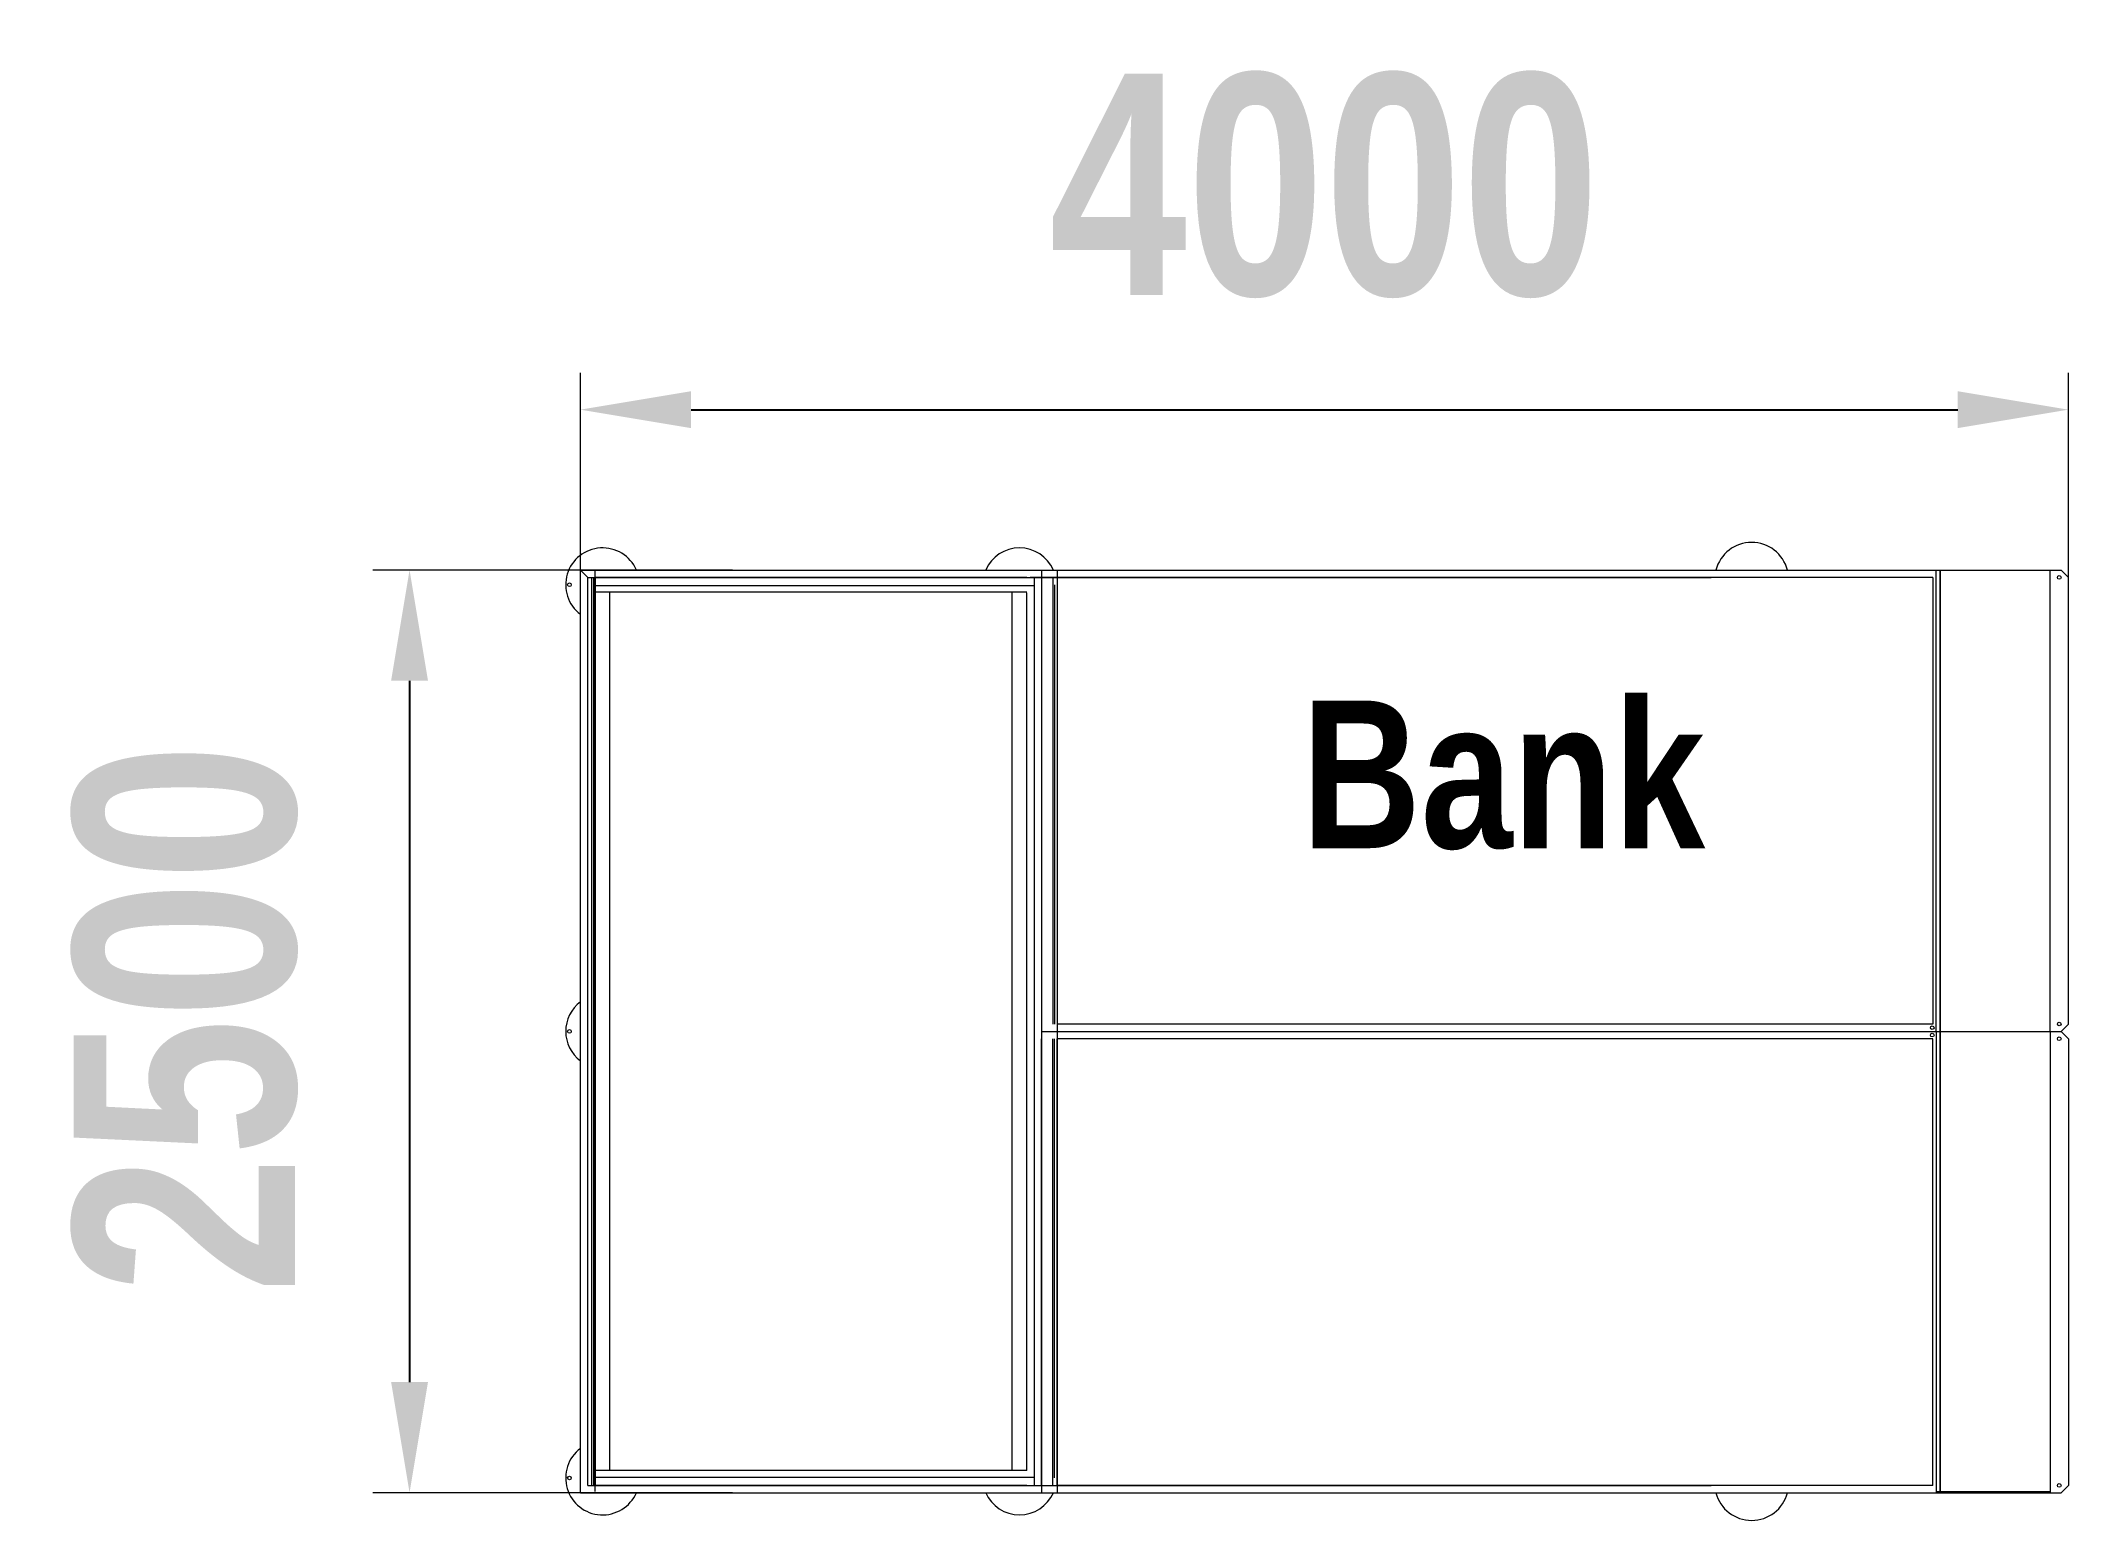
# Model space of a CAD drawing. Header units: millimetres. Extents: x 29099 to 34595, y 464 to 4474.
import ezdxf

# ---------------------------------------------------------------- set-up
doc = ezdxf.new("R2010")
doc.units = ezdxf.units.MM
doc.layers.add('DiKom', color=7, linetype='Continuous')
doc.styles.add('style1', font='arialbd.ttf', dxfattribs={"width": 0.8})
doc.dimstyles.new('1-50', dxfattribs={"dimtxt": 600, "dimasz": 300, "dimexe": 100, "dimexo": 0, "dimgap": 300, "dimtad": 1, "dimtxsty": 'style1', "dimcen": 200, "dimclrd": 7, "dimclre": 7, "dimclrt": 7, "dimadec": 1, "dimazin": 2, "dimtfac": 1, "dimtmove": 0, "dimatfit": 2, "dimfxl": 1, "dimlwd": 25, "dimlwe": 18, "dimarcsym": 0})

# ---------------------------------------------------------------- blocks, each defined once
blk = doc.blocks.new('*D32')
at = {"layer": 'Defpoints', "color": 0, "transparency": 16777216}
for p in [(34594.5, 3473.5), (30561.7, 2767.3), (34594.5, 2767.3)]:
    blk.add_point(p, dxfattribs=at)
at = {"layer": 'DiKom', "color": 7, "lineweight": 18, "transparency": 16777216}
for p, q in [((30561.7, 2767.3), (30561.7, 3573.5)), ((34594.5, 2767.3), (34594.5, 3573.5))]:
    blk.add_line(p, q, dxfattribs=at)
at = {"layer": 'DiKom', "color": 7, "lineweight": 25, "transparency": 16777216}
blk.add_line((30861.7, 3473.5), (34294.5, 3473.5), dxfattribs=at)
at = {"layer": 'DiKom', "color": 7, "transparency": 16777216}
for points in [[(30861.7, 3523.5), (30861.7, 3423.5), (30561.7, 3473.5)], [(34294.5, 3523.5), (34294.5, 3423.5), (34594.5, 3473.5)]]:
    blk.add_solid(points, dxfattribs=at)
at = {"layer": 'DiKom', "color": 7, "transparency": 16777216, "insert": (32578.1, 4079.8), "char_height": 600, "attachment_point": 5, "style": 'style1'}
blk.add_mtext('4000', dxfattribs=at)
blk = doc.blocks.new('*D33')
at = {"layer": 'Defpoints', "color": 0, "transparency": 16777216}
for p in [(30973.5, 3039.1), (30098.6, 539.1), (30973.5, 539.1)]:
    blk.add_point(p, dxfattribs=at)
at = {"layer": 'DiKom', "color": 7, "lineweight": 18, "transparency": 16777216}
for p, q in [((30973.5, 3039.1), (29998.6, 3039.1)), ((30973.5, 539.1), (29998.6, 539.1))]:
    blk.add_line(p, q, dxfattribs=at)
at = {"layer": 'DiKom', "color": 7, "lineweight": 25, "transparency": 16777216}
blk.add_line((30098.6, 2739.1), (30098.6, 839.1), dxfattribs=at)
at = {"layer": 'DiKom', "color": 7, "transparency": 16777216}
for points in [[(30048.6, 2739.1), (30148.6, 2739.1), (30098.6, 3039.1)], [(30048.6, 839.1), (30148.6, 839.1), (30098.6, 539.1)]]:
    blk.add_solid(points, dxfattribs=at)
at = {"layer": 'DiKom', "color": 7, "transparency": 16777216, "insert": (29492.2, 1824.2), "char_height": 600, "attachment_point": 5, "rotation": 90, "style": 'style1'}
blk.add_mtext('2500', dxfattribs=at)

msp = doc.modelspace()

# ---------------------------------------------------------------- linework, layer by layer
at = {"layer": 'DiKom', "color": 7, "linetype": 'Continuous', "lineweight": 15}
for p, q in [((30581.703, 3019.052), (30561.703, 3039.052)), ((30561.703, 3039.052), (31811.703, 3039.052)), ((30561.703, 539.052), (30561.703, 3039.052)), ((30562.703, 3039.052), (30598.703, 3039.052)), ((30601.703, 3039.052), (31734.714, 3039.052)), ((30601.703, 542.052), (30601.703, 3036.052)), ((31811.703, 3039.052), (31811.703, 539.052)), ((31811.703, 3039.052), (34247.093, 3039.052)), ((31853.703, 3039.052), (31853.703, 539.052)), ((34235.974, 1789.052), (34235.974, 3039.052)), ((34235.974, 3039.052), (34574.507, 3039.052)), ((34247.093, 1789.052), (34247.093, 3039.052)), ((34247.093, 3039.052), (34247.093, 1789.052)), ((34544.846, 1789.052), (34544.846, 3039.052)), ((34574.507, 3039.052), (34594.507, 3019.052)), ((30581.703, 3019.052), (31791.703, 3019.052)), ((30581.703, 559.052), (30581.703, 3019.052)), ((30591.703, 3019.052), (30591.703, 559.052)), ((30596.703, 3019.052), (30596.703, 559.052)), ((31771.703, 3019.052), (30601.703, 3019.052)), ((30601.703, 3019.052), (30601.703, 559.052)), ((30601.703, 3019.052), (33625.974, 3019.052)), ((30601.703, 2997.052), (31791.703, 2997.052)), ((31771.703, 2979.052), (30601.703, 2979.052)), ((30601.703, 1811.052), (30601.703, 2977.052)), ((30641.703, 599.052), (30641.703, 2977.052)), ((31731.703, 599.052), (31731.703, 2977.052)), ((31771.703, 599.052), (31771.703, 2977.052)), ((32450.583, 3019.052), (31780.703, 3019.052)), ((31791.703, 3019.052), (31791.703, 559.052)), ((31811.703, 3019.052), (31811.703, 1809.052)), ((31841.703, 3019.052), (31841.703, 1809.052)), ((31846.693, 2999.052), (31846.693, 1809.052)), ((34227.399, 3019.052), (31853.703, 3019.052)), ((31853.703, 3019.052), (31853.703, 1809.052)), ((34227.399, 3019.052), (34227.399, 1809.052)), ((34594.507, 1809.052), (34594.507, 3019.052)), ((34594.507, 1814.052), (34594.507, 3014.052)), ((30601.703, 1813.052), (30601.703, 2935.154)), ((30641.703, 599.052), (30641.703, 2935.154)), ((30601.703, 601.052), (30601.703, 1767.052)), ((30601.703, 1765.052), (30601.703, 642.95)), ((31811.703, 1789.052), (34247.093, 1789.052)), ((31811.703, 1789.052), (34247.093, 1789.052)), ((31811.703, 559.052), (31811.703, 1769.052)), ((31841.703, 559.052), (31841.703, 1769.052)), ((31846.693, 579.052), (31846.693, 1769.052)), ((34227.399, 1809.052), (31853.703, 1809.052)), ((31853.703, 559.052), (31853.703, 1769.052)), ((34227.399, 1769.052), (31853.703, 1769.052)), ((34227.399, 559.052), (34227.399, 1769.052)), ((34235.974, 1789.052), (34574.507, 1789.052)), ((34235.974, 1789.052), (34235.974, 539.052)), ((34235.974, 1789.052), (34574.507, 1789.052)), ((34247.093, 1789.052), (34247.093, 539.052)), ((34247.093, 539.052), (34247.093, 1789.052)), ((34544.846, 1789.052), (34544.846, 539.052)), ((34574.507, 1789.052), (34594.507, 1809.052)), ((34574.507, 1789.052), (34594.507, 1769.052)), ((34594.507, 1769.052), (34594.507, 559.052)), ((34594.507, 1764.052), (34594.507, 564.052)), ((30581.703, 559.052), (31791.703, 559.052)), ((31771.703, 599.052), (30601.703, 599.052)), ((30601.703, 581.052), (31791.703, 581.052)), ((31771.703, 559.052), (30601.703, 559.052)), ((30601.703, 559.052), (33625.974, 559.052)), ((34227.399, 559.052), (31853.703, 559.052)), ((34574.507, 539.052), (34594.507, 559.052)), ((30561.703, 539.052), (31811.703, 539.052)), ((30601.703, 539.052), (31734.714, 539.052)), ((31811.703, 539.052), (34247.093, 539.052)), ((34235.974, 542.052), (34544.846, 542.052)), ((34235.974, 539.052), (34574.507, 539.052))]:
    msp.add_line(p, q, dxfattribs=at)
for centre in [(34569.676, 3019.052), (30531.703, 2999.052), (34569.676, 1809.052), (30531.703, 1789.052), (34225.491, 1799.052), (34225.491, 1779.052), (34569.676, 1769.052), (30531.703, 579.052), (34569.676, 559.052)]:
    msp.add_circle(centre, 5, dxfattribs=at)
for centre, start, end in [((30621.703, 2999.052), 23.578178, 233.130102), ((31751.703, 2999.052), 23.578178, 156.421822), ((33735.974, 3014.052), 14.477512, 165.522488), ((30621.703, 1789.052), 126.869898, 233.130102), ((30621.703, 579.052), 126.869898, 336.421822), ((31751.703, 579.052), 203.578178, 336.421822), ((33735.974, 564.052), 194.477512, 345.522488)]:
    msp.add_arc(centre, 100, start, end, dxfattribs=at)

# ---------------------------------------------------------------- texts
at = {"layer": 'DiKom', "insert": (32516.693, 2685.391), "char_height": 400, "width": 5405.47657, "attachment_point": 1, "style": 'style1'}
msp.add_mtext('Bank', dxfattribs=at)

# ---------------------------------------------------------------- dimensions: what is measured, and where the dimension line sits
at = {"layer": 'DiKom'}
dim = msp.add_linear_dim(base=(34594.507, 3473.45), p1=(30561.703, 2767.329), p2=(34594.507, 2767.329), text='4000', dimstyle='1-50', dxfattribs=at)
dim.commit()
dim.dimension.update_dxf_attribs({"geometry": '*D32', "text_midpoint": (32578.105, 3473.45), "dimtype": 160})
dim = msp.add_linear_dim(base=(30098.571, 539.052), p1=(30973.452, 3039.052), p2=(30973.452, 539.052), angle=90, dimstyle='1-50', dxfattribs=at)
dim.commit()
dim.dimension.update_dxf_attribs({"geometry": '*D33', "text_midpoint": (30098.571, 1824.231), "dimtype": 160})

doc.saveas('drawing.dxf')
